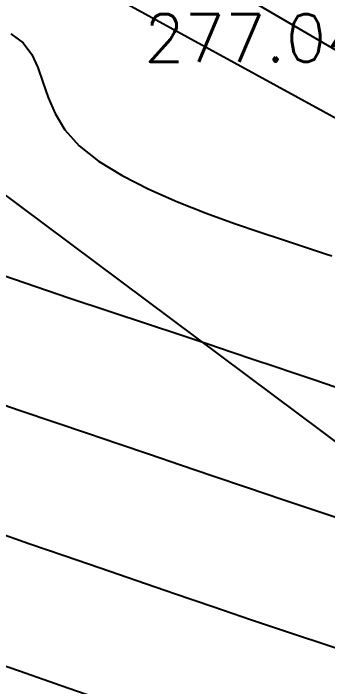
# Model space of a CAD drawing. Header units: millimetres. Extents: x 524954 to 526204, y 9523489 to 9524010.
# Drawn here: x 525257.37 to 525263.95, y 9523718.84 to 9523732.96 of the extents above; entities that cross this region are included whole.
import ezdxf
from ezdxf.enums import TextEntityAlignment as Align

# ---------------------------------------------------------------- set-up
doc = ezdxf.new("R2010")
doc.units = ezdxf.units.MM
doc.header["$PDMODE"] = 32
doc.header["$PDSIZE"] = 0.5
for name, color, linetype in [('CN_01_00', 3, 'Continuous'), ('CN_02_00', 4, 'Continuous'), ('CN_05_00', 6, 'Continuous'), ('PLUME_4', 3, 'Continuous'), ('PLUME_5', 6, 'Continuous'), ('PLUME_6', 2, 'Continuous'), ('TopoAlt', 3, 'Continuous'), ('TOPOJIS', 7, 'Continuous')]:
    doc.layers.add(name, color=color, linetype=linetype)
doc.styles.add('Simplex 1.0', font='Simplex.shx', dxfattribs={"width": 0.99, "height": 1})
doc.styles.get("Standard").update_dxf_attribs({"font": 'arial.ttf'})
doc.dimstyles.new('ISO-25', dxfattribs={"dimtxt": 2.5, "dimasz": 2.5, "dimexe": 1.25, "dimexo": 0.625, "dimtad": 1, "dimtxsty": 'Standard', "dimcen": 2.5, "dimadec": 0, "dimazin": 0, "dimtfac": 1, "dimtmove": 0, "dimatfit": 3, "dimfxl": 1, "dimarcsym": 0})

# ---------------------------------------------------------------- blocks, each defined once
blk = doc.blocks.new('TCPOINT M')
at = {"color": 0}
blk.add_point((0, 0), dxfattribs=at)
at = {"layer": 'TopoAlt', "style": 'Simplex 1.0', "width": 0.99}
blk.add_attdef('ALT', (0.15, 0.15), '', height=1, dxfattribs=at)
blk = doc.blocks.new('*D29')
at = {"color": 0, "lineweight": -2, "transparency": 16777216}
for p, q in [((525274.397, 9523734.835), (525248.537, 9523688.664)), ((525251.329, 9523688.533), (525351.663, 9523632.337)), ((525379.094, 9523676.196), (525353.234, 9523630.025))]:
    blk.add_line(p, q, dxfattribs=at)
at = {"color": 0, "transparency": 16777216}
for points in [[(525251.533, 9523688.897), (525251.125, 9523688.17), (525249.148, 9523689.755)], [(525351.867, 9523632.701), (525351.46, 9523631.974), (525353.845, 9523631.115)]]:
    blk.add_solid(points, dxfattribs=at)
at = {"layer": 'Defpoints', "color": 0, "transparency": 16777216}
for p in [(525274.702, 9523735.381), (525379.399, 9523676.741), (525353.845, 9523631.115)]:
    blk.add_point(p, dxfattribs=at)
at = {"color": 0, "transparency": 16777216, "insert": (525302.425, 9523662.094), "char_height": 2.5, "attachment_point": 5, "rotation": 330.7474}
blk.add_mtext('120', dxfattribs=at)

msp = doc.modelspace()

# ---------------------------------------------------------------- linework, layer by layer
at = {"layer": 'CN_01_00', "flags": 128}
for points, elevation in [([(525257.31, 9523732.535), (525257.571, 9523732.343), (525257.752, 9523732.105), (525257.881, 9523731.829), (525257.986, 9523731.524), (525258.096, 9523731.199), (525258.24, 9523730.862), (525258.446, 9523730.522), (525258.742, 9523730.188), (525259.147, 9523729.867), (525259.644, 9523729.563), (525260.205, 9523729.277), (525260.802, 9523729.014), (525261.408, 9523728.773), (525261.997, 9523728.559), (525262.539, 9523728.373), (525263.009, 9523728.218), (525263.385, 9523728.094), (525263.674, 9523727.999), (525263.888, 9523727.928), (525264.041, 9523727.878)], 277), ([(525259.23, 9523718.56), (525258.365, 9523718.86), (525257.493, 9523719.164), (525256.633, 9523719.463)], 273)]:
    msp.add_lwpolyline(points, dxfattribs=dict(at, elevation=elevation))
at = {"layer": 'CN_02_00', "flags": 128}
for points, elevation in [([(525264.109, 9523725.125), (525263.661, 9523725.275), (525263.241, 9523725.416), (525262.829, 9523725.556), (525262.405, 9523725.699), (525261.948, 9523725.854), (525261.438, 9523726.025), (525260.854, 9523726.221), (525260.178, 9523726.446), (525259.395, 9523726.706), (525258.529, 9523726.994), (525257.61, 9523727.304), (525256.669, 9523727.627)], 276), ([(525267.097, 9523718.676), (525266.367, 9523718.912), (525265.601, 9523719.161), (525264.807, 9523719.422), (525263.995, 9523719.69), (525263.174, 9523719.964), (525262.354, 9523720.24), (525261.542, 9523720.515), (525260.741, 9523720.789), (525259.954, 9523721.059), (525259.182, 9523721.325), (525258.427, 9523721.586), (525257.691, 9523721.84), (525256.976, 9523722.086)], 274)]:
    msp.add_lwpolyline(points, dxfattribs=dict(at, elevation=elevation))
at = {"layer": 'CN_05_00', "elevation": 275, "flags": 128}
msp.add_lwpolyline([(525264.762, 9523722.178), (525263.849, 9523722.481), (525263.015, 9523722.76), (525262.252, 9523723.018), (525261.542, 9523723.258), (525260.87, 9523723.487), (525260.22, 9523723.709), (525259.574, 9523723.929), (525258.916, 9523724.153), (525258.231, 9523724.384), (525257.506, 9523724.628), (525256.75, 9523724.885)], dxfattribs=at)
at = {"layer": 'PLUME_4'}
msp.add_lwpolyline([(525197.448, 9523761.578), (525201.012, 9523760.835), (525206.715, 9523758.243), (525215.557, 9523753.876), (525220.726, 9523751.746), (525224.325, 9523750.505), (525232.668, 9523746.101), (525239.551, 9523741.088), (525240.585, 9523740.663), (525244.829, 9523737.463), (525248.502, 9523735.224), (525256.954, 9523729.324), (525264.907, 9523723.387), (525272.009, 9523715.383), (525283.551, 9523715.223), (525291.967, 9523709.821), (525301.27, 9523705.988), (525310.112, 9523701.62), (525319.416, 9523697.788), (525327.405, 9523691.352), (525335.784, 9523686.449), (525344.699, 9523681.084), (525351.727, 9523674.077)], dxfattribs=at)
msp.add_lwpolyline([(525197.448, 9523761.578), (525201.012, 9523760.835), (525206.715, 9523758.243), (525215.557, 9523753.876), (525220.726, 9523751.746), (525224.325, 9523750.505), (525232.668, 9523746.101), (525239.551, 9523741.088), (525240.585, 9523740.663), (525244.829, 9523737.463), (525248.502, 9523735.224), (525256.954, 9523729.324), (525264.907, 9523723.387), (525272.009, 9523715.383), (525283.551, 9523715.223), (525291.967, 9523709.821), (525301.27, 9523705.988), (525310.112, 9523701.62), (525319.416, 9523697.788), (525327.405, 9523691.352), (525335.784, 9523686.449), (525344.699, 9523681.084), (525351.727, 9523674.077)], dxfattribs=at)
at = {"layer": 'PLUME_5'}
msp.add_lwpolyline([(525197.801, 9523763.609), (525201.401, 9523762.368), (525207.567, 9523760.311), (525216.336, 9523756.94), (525222.003, 9523754.847), (525225.639, 9523753.108), (525233.946, 9523749.202), (525241.255, 9523745.223), (525242.824, 9523744.335), (525247.494, 9523742.169), (525251.166, 9523739.931), (525260.081, 9523734.566), (525268.46, 9523729.663), (525277.338, 9523724.796), (525286.216, 9523719.929), (525294.595, 9523715.026), (525303.509, 9523709.661), (525311.888, 9523704.758), (525320.766, 9523699.891), (525329.644, 9523695.025), (525338.023, 9523690.122), (525346.901, 9523685.255), (525355.316, 9523679.853)], dxfattribs=at)
at = {"layer": 'PLUME_6'}
msp.add_lwpolyline([(525197.412, 9523762.076), (525201.012, 9523760.835), (525206.679, 9523758.742), (525215.946, 9523755.408), (525221.115, 9523753.279), (525224.751, 9523751.539), (525233.556, 9523747.669), (525240.829, 9523744.19), (525241.899, 9523743.265), (525246.606, 9523740.601), (525250.777, 9523738.398), (525259.156, 9523733.495), (525268.034, 9523728.629), (525276.413, 9523723.726), (525285.327, 9523718.361), (525294.205, 9523713.494), (525302.584, 9523708.591), (525311.462, 9523703.724), (525319.841, 9523698.821), (525328.756, 9523693.456), (525337.135, 9523688.553), (525346.013, 9523683.686), (525354.891, 9523678.82)], dxfattribs=at)

# ---------------------------------------------------------------- block references
at = {"layer": 'TOPOJIS'}
ref = msp.add_blockref('TCPOINT M', (525264.821, 9523731.9, 277.04), dxfattribs=at)
ref.add_attrib('ALT', '277.04', dxfattribs={"layer": 'TopoAlt', "height": 1, "style": 'Simplex 1.0', "width": 0.99}).set_placement((525264.771, 9523731.95, 277.04), align=Align.RIGHT)

# ---------------------------------------------------------------- dimensions: what is measured, and where the dimension line sits
dim = msp.add_aligned_dim(p1=(525274.702, 9523735.381), p2=(525379.399, 9523676.741), distance=-52.295, dimstyle='ISO-25')
dim.commit()
dim.dimension.update_dxf_attribs({"geometry": '*D29', "text_midpoint": (525302.425, 9523662.094)})

doc.saveas('drawing.dxf')
